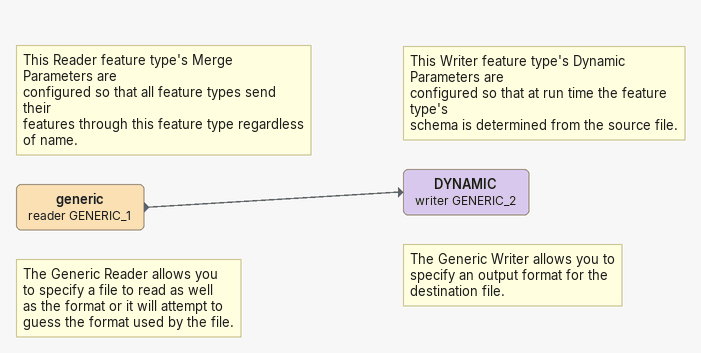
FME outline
Note: This Reader feature type's Merge Parameters are / configured so that all feature types send their / features through this feature type regardless of name.
Note: The Generic Reader allows you / to specify a file to read as well / as the format or it will attempt to / guess the format used by the file.
generic (reader GENERIC_1)
    -> DYNAMIC (writer GENERIC_2)
Note: This Writer feature type's Dynamic Parameters are / configured so that at run time the feature type's / schema is determined from the source file.
Note: The Generic Writer allows you to / specify an output format for the / destination file.
DYNAMIC (writer GENERIC_2)
